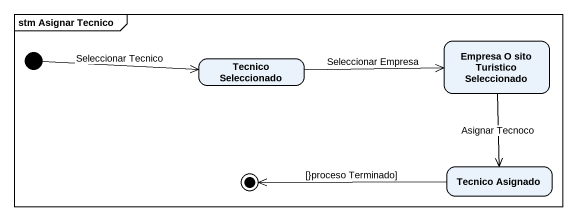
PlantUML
@startuml
mainframe stm Asignar Tecnico
hide empty description
state "Tecnico Seleccionado" as Tecnico_Seleccionado
state "Empresa O sito Turistico Seleccionado" as Empresa_O_sito_Turistico
state "Tecnico Asignado" as Tecnico_Asignado
[*] -right-> Tecnico_Seleccionado : Seleccionar Tecnico
Tecnico_Seleccionado -right-> Empresa_O_sito_Turistico : Seleccionar Empresa
Empresa_O_sito_Turistico --> Tecnico_Asignado : Asignar Tecnoco
Tecnico_Asignado -left-> [*] : [}proceso Terminado]
@enduml
